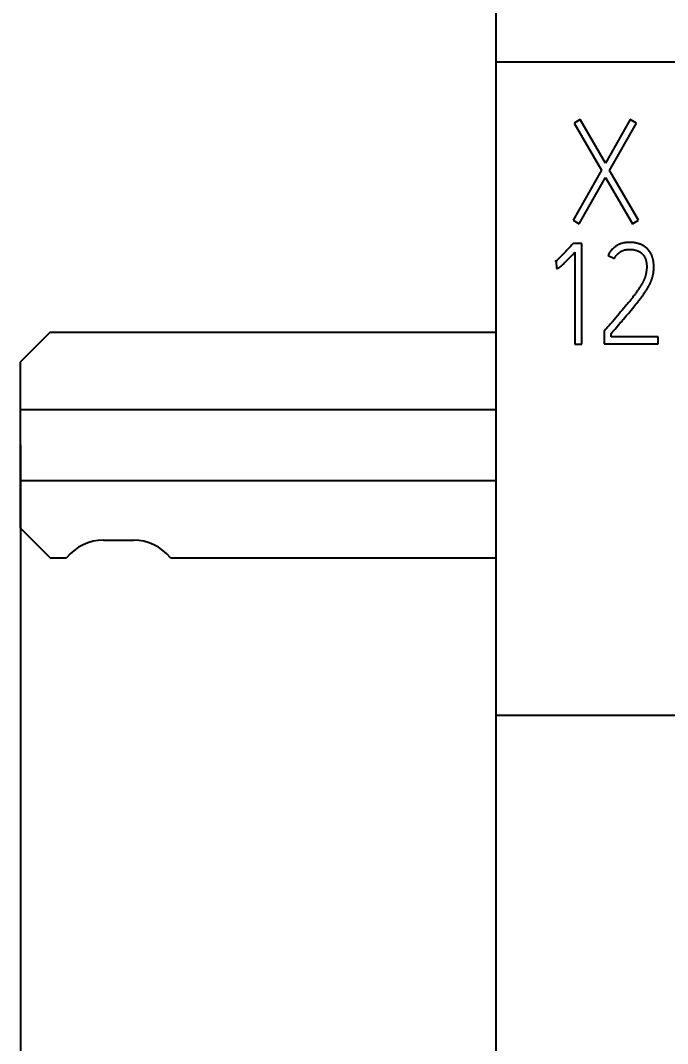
# Model space of a CAD drawing. Extents: x 0 to 420, y 0 to 297.
# Drawn here: x 99.53 to 110.42, y 141.67 to 158.89 of the extents above; entities that cross this region are included whole.
import ezdxf
from ezdxf.enums import TextEntityAlignment as Align

# ---------------------------------------------------------------- set-up
doc = ezdxf.new("R2010")
doc.units = 0
doc.header["$LTSCALE"] = 23.1
for name, color, linetype in [('10000_FRONT', 7, 'CONTINUOUS'), ('10100_DIM_FRONT', 7, 'CONTINUOUS'), ('10500_FRONT_LABELING', 7, 'CONTINUOUS')]:
    doc.layers.add(name, color=color, linetype=linetype)
doc.dimstyles.get("Standard").update_dxf_attribs({"dimtxt": 2.5, "dimasz": 2.5, "dimexe": 1.25, "dimexo": 0.625, "dimtad": 1, "dimcen": 2.5, "dimazin": 3, "dimtfac": 1, "dimtmove": 0, "dimatfit": 3})

# ---------------------------------------------------------------- blocks, each defined once
blk = doc.blocks.new('*D0')
at = {"layer": '10100_DIM_FRONT', "linetype": 'CONTINUOUS'}
for p, q in [((107.530749, 192.195968), (107.530749, 134.211085)), ((143.030749, 192.195968), (143.030749, 134.211085)), ((107.530749, 136.211085), (125.280749, 136.211085)), ((143.030749, 136.211085), (125.280749, 136.211085))]:
    blk.add_line(p, q, dxfattribs=at)
for points in [[(111.030749, 136.711085), (107.530749, 136.211085), (111.030749, 135.711085)], [(139.530749, 135.711085), (143.030749, 136.211085), (139.530749, 136.711085)]]:
    blk.add_solid(points, dxfattribs=at)
blk.add_text('35,5', height=3.5, dxfattribs=at).set_placement((121.450091, 137.086085), (130.950091, 137.086085), align=Align.FIT)
blk = doc.blocks.new('*D1')
at = {"layer": '10100_DIM_FRONT', "linetype": 'CONTINUOUS'}
for p, q in [((143.030749, 192.195968), (143.030749, 124.458443)), ((99.530757, 151.746968), (99.530757, 124.458443)), ((99.530757, 126.458443), (121.280753, 126.458443)), ((143.030749, 126.458443), (121.280753, 126.458443))]:
    blk.add_line(p, q, dxfattribs=at)
for points in [[(103.030757, 126.958443), (99.530757, 126.458443), (103.030757, 125.958443)], [(139.530749, 125.958443), (143.030749, 126.458443), (139.530749, 126.958443)]]:
    blk.add_solid(points, dxfattribs=at)
blk.add_text('43,5', height=3.5, dxfattribs=at).set_placement((117.247464, 127.333443), (126.997464, 127.333443), align=Align.FIT)

msp = doc.modelspace()

# ---------------------------------------------------------------- linework, layer by layer
at = {"layer": '10000_FRONT', "color": 7, "linetype": 'CONTINUOUS'}
for p, q in [((107.531, 237.197), (107.531, 147.197)), ((107.531, 158.197), (143.031, 158.197)), ((100.031, 153.647), (99.531, 153.147)), ((100.031, 153.647), (107.531, 153.647)), ((99.531, 150.347), (99.531, 153.147)), ((99.531, 152.347), (107.531, 152.347)), ((99.531, 151.147), (107.531, 151.147)), ((99.531, 150.347), (100.031, 149.847)), ((100.931, 150.147), (101.431, 150.147)), ((100.031, 149.847), (100.306, 149.847)), ((102.055, 149.847), (107.531, 149.847)), ((143.031, 147.197), (107.531, 147.197))]:
    msp.add_line(p, q, dxfattribs=at)
for centre, start, end in [((100.931, 149.347), 90, 141.3178), ((101.431, 149.347), 38.6822, 90)]:
    msp.add_arc(centre, 0.8, start, end, dxfattribs=at)
at = {"layer": '10500_FRONT_LABELING', "color": 7, "linetype": 'CONTINUOUS'}
for p, q in [((108.951, 157.223), (108.85, 157.164)), ((109.375, 156.487), (108.951, 157.223)), ((109.793, 157.223), (109.375, 156.487)), ((109.899, 157.164), (109.793, 157.223)), ((108.85, 157.164), (109.309, 156.369)), ((109.446, 156.367), (109.899, 157.164)), ((109.309, 156.369), (108.831, 155.528)), ((109.934, 155.528), (109.446, 156.367)), ((108.935, 155.469), (109.378, 156.249)), ((109.378, 156.249), (109.83, 155.469)), ((108.831, 155.528), (108.935, 155.469)), ((109.83, 155.469), (109.934, 155.528)), ((108.83, 155.138), (108.814, 155.119)), ((108.979, 155.138), (108.83, 155.138)), ((108.979, 153.445), (108.979, 155.138)), ((108.658, 154.951), (108.647, 154.939)), ((108.675, 154.968), (108.658, 154.951)), ((108.691, 154.985), (108.675, 154.968)), ((108.707, 155.002), (108.691, 154.985)), ((108.723, 155.02), (108.707, 155.002)), ((108.739, 155.037), (108.723, 155.02)), ((108.755, 155.054), (108.739, 155.037)), ((108.792, 154.918), (108.819, 154.947)), ((108.819, 154.947), (108.861, 154.991)), ((108.861, 154.991), (108.861, 153.445)), ((108.531, 154.833), (108.545, 154.838)), ((108.545, 154.838), (108.552, 154.718)), ((108.647, 154.939), (108.636, 154.928)), ((108.671, 154.796), (108.679, 154.803)), ((108.679, 154.803), (108.687, 154.811)), ((108.687, 154.811), (108.695, 154.819)), ((108.695, 154.819), (108.703, 154.827)), ((108.703, 154.827), (108.715, 154.838)), ((108.715, 154.838), (108.727, 154.85)), ((108.727, 154.85), (108.738, 154.862)), ((108.738, 154.862), (108.754, 154.878)), ((108.754, 154.878), (108.769, 154.894)), ((108.769, 154.894), (108.792, 154.918)), ((109.42, 154.937), (109.526, 154.883)), ((109.857, 154.261), (109.848, 154.249)), ((109.865, 154.273), (109.857, 154.261)), ((109.874, 154.285), (109.865, 154.273)), ((109.883, 154.297), (109.874, 154.285)), ((109.892, 154.309), (109.883, 154.297)), ((109.9, 154.321), (109.892, 154.309)), ((109.909, 154.333), (109.9, 154.321)), ((109.917, 154.346), (109.909, 154.333)), ((109.926, 154.358), (109.917, 154.346)), ((109.947, 154.389), (109.938, 154.376)), ((109.955, 154.401), (109.947, 154.389)), ((109.963, 154.414), (109.955, 154.401)), ((109.988, 154.243), (109.999, 154.257)), ((109.999, 154.257), (110.009, 154.272)), ((110.009, 154.272), (110.02, 154.287)), ((110.02, 154.287), (110.03, 154.302)), ((110.03, 154.302), (110.041, 154.317)), ((109.732, 154.104), (109.713, 154.081)), ((109.746, 154.121), (109.732, 154.104)), ((109.76, 154.138), (109.746, 154.121)), ((109.774, 154.156), (109.76, 154.138)), ((109.784, 154.167), (109.774, 154.156)), ((109.793, 154.179), (109.784, 154.167)), ((109.802, 154.19), (109.793, 154.179)), ((109.811, 154.202), (109.802, 154.19)), ((109.821, 154.214), (109.811, 154.202)), ((109.83, 154.226), (109.821, 154.214)), ((109.839, 154.237), (109.83, 154.226)), ((109.837, 154.051), (109.865, 154.086)), ((109.848, 154.249), (109.839, 154.237)), ((109.865, 154.086), (109.888, 154.114)), ((109.888, 154.114), (109.905, 154.135)), ((109.905, 154.135), (109.922, 154.156)), ((109.922, 154.156), (109.933, 154.171)), ((109.933, 154.171), (109.944, 154.185)), ((109.944, 154.185), (109.955, 154.199)), ((109.955, 154.199), (109.966, 154.214)), ((109.966, 154.214), (109.977, 154.228)), ((109.977, 154.228), (109.988, 154.243)), ((109.579, 153.922), (109.55, 153.888)), ((109.608, 153.956), (109.579, 153.922)), ((109.632, 153.985), (109.608, 153.956)), ((109.656, 154.013), (109.632, 153.985)), ((109.684, 154.047), (109.656, 154.013)), ((109.713, 154.081), (109.684, 154.047)), ((109.726, 153.919), (109.767, 153.967)), ((109.767, 153.967), (109.802, 154.009)), ((109.802, 154.009), (109.837, 154.051)), ((109.428, 153.748), (109.419, 153.737)), ((109.438, 153.759), (109.428, 153.748)), ((109.521, 153.855), (109.492, 153.821)), ((109.55, 153.888), (109.521, 153.855)), ((109.556, 153.718), (109.597, 153.767)), ((109.597, 153.767), (109.626, 153.801)), ((109.626, 153.801), (109.644, 153.822)), ((109.385, 153.697), (109.356, 153.664)), ((109.356, 153.664), (109.356, 153.447)), ((109.474, 153.565), (109.474, 153.621)), ((109.521, 153.677), (109.538, 153.698)), ((109.538, 153.698), (109.556, 153.718)), ((108.861, 153.445), (108.979, 153.445)), ((109.356, 153.447), (110.261, 153.447)), ((110.261, 153.565), (109.474, 153.565)), ((110.261, 153.447), (110.261, 153.565))]:
    msp.add_line(p, q, dxfattribs=at)
for points in [[(108.814, 155.119), (108.808, 155.113), (108.803, 155.107)], [(109.986, 155.114), (109.978, 155.118), (109.969, 155.121), (109.961, 155.125), (109.952, 155.128), (109.944, 155.131), (109.935, 155.134), (109.926, 155.136), (109.917, 155.139), (109.909, 155.141), (109.9, 155.144), (109.891, 155.146), (109.882, 155.148), (109.873, 155.149), (109.864, 155.151), (109.855, 155.152), (109.846, 155.153), (109.837, 155.154), (109.828, 155.155), (109.818, 155.155), (109.809, 155.156), (109.8, 155.156), (109.791, 155.156), (109.782, 155.156), (109.773, 155.156), (109.763, 155.156), (109.754, 155.156), (109.745, 155.155), (109.736, 155.155), (109.727, 155.154), (109.718, 155.153), (109.709, 155.151), (109.7, 155.15), (109.691, 155.149), (109.682, 155.147), (109.673, 155.145), (109.664, 155.143), (109.655, 155.14), (109.646, 155.138), (109.637, 155.135), (109.629, 155.132), (109.62, 155.129), (109.612, 155.125), (109.603, 155.121), (109.595, 155.117), (109.587, 155.113), (109.579, 155.109), (109.571, 155.104), (109.563, 155.1), (109.555, 155.095), (109.548, 155.09), (109.54, 155.084), (109.533, 155.079), (109.526, 155.073), (109.519, 155.067), (109.512, 155.061), (109.505, 155.055), (109.498, 155.049), (109.492, 155.042), (109.486, 155.036), (109.479, 155.029), (109.473, 155.022), (109.468, 155.015), (109.462, 155.008), (109.456, 155), (109.451, 154.993), (109.446, 154.985), (109.441, 154.978), (109.436, 154.97), (109.432, 154.962), (109.428, 154.954), (109.424, 154.945), (109.42, 154.937)], [(108.803, 155.107), (108.793, 155.095), (108.755, 155.054)], [(109.526, 154.883), (109.529, 154.89), (109.533, 154.896), (109.536, 154.903), (109.54, 154.909), (109.544, 154.916), (109.548, 154.922), (109.553, 154.928), (109.557, 154.934), (109.562, 154.94), (109.567, 154.946), (109.572, 154.951), (109.577, 154.957), (109.582, 154.962), (109.588, 154.967), (109.593, 154.972), (109.599, 154.977), (109.605, 154.982), (109.611, 154.987), (109.617, 154.991), (109.623, 154.995), (109.629, 154.999), (109.636, 155.003), (109.642, 155.007), (109.649, 155.01), (109.656, 155.014), (109.663, 155.017), (109.67, 155.019), (109.677, 155.022), (109.684, 155.025), (109.691, 155.027), (109.699, 155.029), (109.706, 155.03), (109.713, 155.032), (109.721, 155.033), (109.728, 155.035), (109.736, 155.036), (109.743, 155.036), (109.751, 155.037), (109.758, 155.038), (109.766, 155.038), (109.773, 155.038), (109.781, 155.039), (109.788, 155.039), (109.796, 155.038), (109.803, 155.038), (109.811, 155.038), (109.818, 155.037), (109.826, 155.037), (109.833, 155.036), (109.841, 155.035), (109.848, 155.034), (109.856, 155.033), (109.863, 155.031), (109.871, 155.03), (109.878, 155.028), (109.885, 155.026), (109.893, 155.024), (109.9, 155.022), (109.907, 155.019), (109.914, 155.016), (109.921, 155.014), (109.928, 155.011), (109.935, 155.007), (109.942, 155.004), (109.948, 155), (109.955, 154.996), (109.961, 154.992), (109.967, 154.988), (109.973, 154.984), (109.979, 154.979), (109.985, 154.974), (109.991, 154.969), (109.996, 154.964), (110.001, 154.958), (110.006, 154.953), (110.011, 154.947), (110.016, 154.941), (110.02, 154.935), (110.024, 154.929), (110.028, 154.922), (110.032, 154.916), (110.036, 154.909), (110.039, 154.902), (110.042, 154.896), (110.045, 154.889), (110.048, 154.882), (110.051, 154.875), (110.053, 154.868), (110.056, 154.86), (110.058, 154.853), (110.059, 154.846), (110.061, 154.838), (110.063, 154.831), (110.064, 154.824), (110.065, 154.816), (110.066, 154.809), (110.067, 154.802), (110.068, 154.794), (110.069, 154.787), (110.069, 154.779), (110.07, 154.772), (110.07, 154.764), (110.07, 154.757), (110.07, 154.749), (110.07, 154.742), (110.07, 154.734), (110.07, 154.727), (110.07, 154.719), (110.069, 154.712), (110.069, 154.704), (110.068, 154.697), (110.067, 154.689), (110.066, 154.682), (110.065, 154.675), (110.064, 154.667), (110.063, 154.66), (110.062, 154.653), (110.061, 154.645), (110.059, 154.638), (110.058, 154.631), (110.056, 154.623), (110.054, 154.616), (110.053, 154.609), (110.051, 154.602), (110.049, 154.594), (110.047, 154.587), (110.045, 154.58), (110.043, 154.573), (110.04, 154.566), (110.038, 154.559), (110.035, 154.551), (110.033, 154.545), (110.03, 154.538), (110.027, 154.531), (110.024, 154.524), (110.021, 154.517), (110.018, 154.51), (110.015, 154.504), (110.011, 154.497), (110.008, 154.491), (110.004, 154.484), (110.001, 154.477), (109.997, 154.471), (109.994, 154.465), (109.99, 154.458), (109.986, 154.452), (109.982, 154.445), (109.978, 154.439), (109.975, 154.433), (109.971, 154.426), (109.967, 154.42), (109.963, 154.414)], [(110.041, 154.317), (110.046, 154.324), (110.051, 154.332), (110.056, 154.339), (110.061, 154.347), (110.066, 154.355), (110.071, 154.362), (110.076, 154.37), (110.08, 154.378), (110.085, 154.385), (110.09, 154.393), (110.094, 154.401), (110.099, 154.409), (110.103, 154.417), (110.108, 154.425), (110.112, 154.433), (110.116, 154.441), (110.121, 154.449), (110.125, 154.457), (110.128, 154.465), (110.132, 154.473), (110.136, 154.481), (110.14, 154.49), (110.143, 154.498), (110.146, 154.506), (110.15, 154.515), (110.153, 154.523), (110.156, 154.532), (110.159, 154.54), (110.161, 154.549), (110.164, 154.558), (110.167, 154.567), (110.169, 154.575), (110.171, 154.584), (110.173, 154.593), (110.175, 154.602), (110.177, 154.611), (110.179, 154.62), (110.181, 154.629), (110.182, 154.638), (110.183, 154.647), (110.185, 154.656), (110.186, 154.665), (110.187, 154.673), (110.188, 154.682), (110.189, 154.691), (110.189, 154.7), (110.19, 154.709), (110.19, 154.718), (110.19, 154.727), (110.191, 154.737), (110.191, 154.746), (110.191, 154.755), (110.19, 154.764), (110.19, 154.773), (110.19, 154.782), (110.189, 154.791), (110.188, 154.8), (110.187, 154.809), (110.186, 154.818), (110.185, 154.827), (110.183, 154.836), (110.182, 154.845), (110.18, 154.854), (110.178, 154.863), (110.177, 154.872), (110.174, 154.881), (110.172, 154.89), (110.17, 154.898), (110.167, 154.907), (110.164, 154.916), (110.161, 154.924), (110.158, 154.933), (110.154, 154.941), (110.15, 154.95), (110.146, 154.958), (110.142, 154.966), (110.138, 154.974), (110.133, 154.982), (110.128, 154.99), (110.123, 154.997), (110.118, 155.005), (110.113, 155.012), (110.107, 155.019), (110.101, 155.026), (110.095, 155.033), (110.089, 155.04), (110.083, 155.046), (110.076, 155.053), (110.07, 155.059), (110.063, 155.066), (110.056, 155.071), (110.049, 155.077), (110.041, 155.082), (110.034, 155.088), (110.026, 155.093), (110.018, 155.097), (110.011, 155.102), (110.003, 155.106), (109.994, 155.11), (109.986, 155.114)], [(108.636, 154.928), (108.625, 154.917), (108.62, 154.911), (108.614, 154.906), (108.608, 154.9), (108.603, 154.895), (108.597, 154.889), (108.591, 154.884), (108.585, 154.879), (108.58, 154.873), (108.574, 154.868), (108.568, 154.863), (108.562, 154.858), (108.556, 154.853), (108.55, 154.848), (108.544, 154.843), (108.537, 154.838), (108.534, 154.836), (108.531, 154.833)], [(108.552, 154.718), (108.555, 154.718), (108.558, 154.718), (108.56, 154.719), (108.563, 154.719), (108.569, 154.72), (108.571, 154.721), (108.574, 154.722), (108.577, 154.723), (108.579, 154.724), (108.582, 154.725), (108.585, 154.726), (108.589, 154.728), (108.594, 154.731), (108.599, 154.734), (108.603, 154.738), (108.608, 154.741), (108.612, 154.744), (108.617, 154.748), (108.621, 154.751), (108.626, 154.755), (108.63, 154.758), (108.634, 154.762), (108.638, 154.766), (108.642, 154.769), (108.647, 154.773), (108.651, 154.777), (108.655, 154.78), (108.659, 154.784), (108.663, 154.788), (108.671, 154.796)], [(109.938, 154.376), (109.93, 154.364), (109.926, 154.358)], [(109.644, 153.822), (109.656, 153.836), (109.662, 153.843), (109.667, 153.85), (109.673, 153.856), (109.679, 153.863), (109.726, 153.919)], [(109.492, 153.821), (109.458, 153.782), (109.438, 153.759)], [(109.419, 153.737), (109.399, 153.714), (109.385, 153.697)], [(109.474, 153.621), (109.48, 153.628), (109.486, 153.635)], [(109.486, 153.635), (109.497, 153.649), (109.503, 153.656)], [(109.503, 153.656), (109.515, 153.67), (109.521, 153.677)]]:
    msp.add_lwpolyline(points, dxfattribs=at)

# ---------------------------------------------------------------- dimensions: what is measured, and where the dimension line sits
at = {"layer": '10100_DIM_FRONT', "linetype": 'CONTINUOUS'}
for base, p1, picture, middle in [((143.031, 126.458), (99.531, 151.747), '*D1', (122.122, 129.083)), ((143.031, 136.211), (107.531, 192.196), '*D0', (126.2, 138.836))]:
    dim = msp.add_linear_dim(base=base, p1=p1, p2=(143.031, 192.196), dimstyle='Standard', dxfattribs=at)
    dim.commit()
    dim.dimension.update_dxf_attribs({"geometry": picture, "text_midpoint": middle, "dimtype": 128})

doc.saveas('drawing.dxf')
